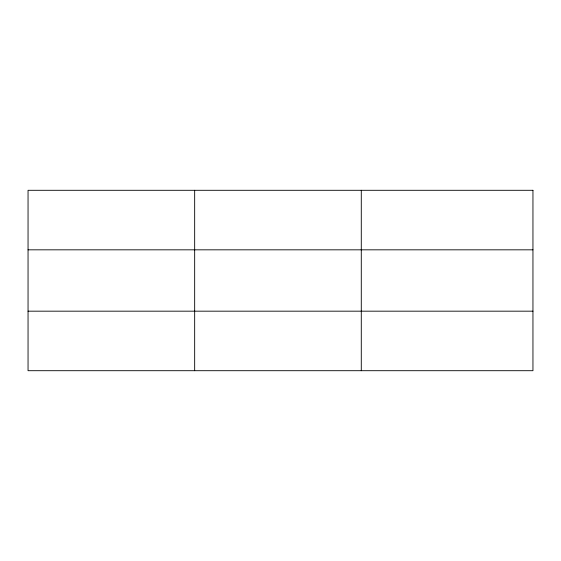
<?xml version="1.0" encoding="UTF-8"?>
<svg xmlns="http://www.w3.org/2000/svg" width="561" height="561" viewBox="0 0 561 561"><rect width="100%" height="100%" fill="white"/><g stroke="black" fill="none" stroke-linecap="round" stroke-linejoin="round"><path stroke-width="0.84" d="M194.667 190.298L194.667 370.702M361.284 190.298L361.284 370.702M28.05 249.827L532.95 249.827M28.05 311.173L532.95 311.173M532.95 190.298L532.95 370.702L28.05 370.702L28.05 190.298L532.95 190.298"/></g></svg>
